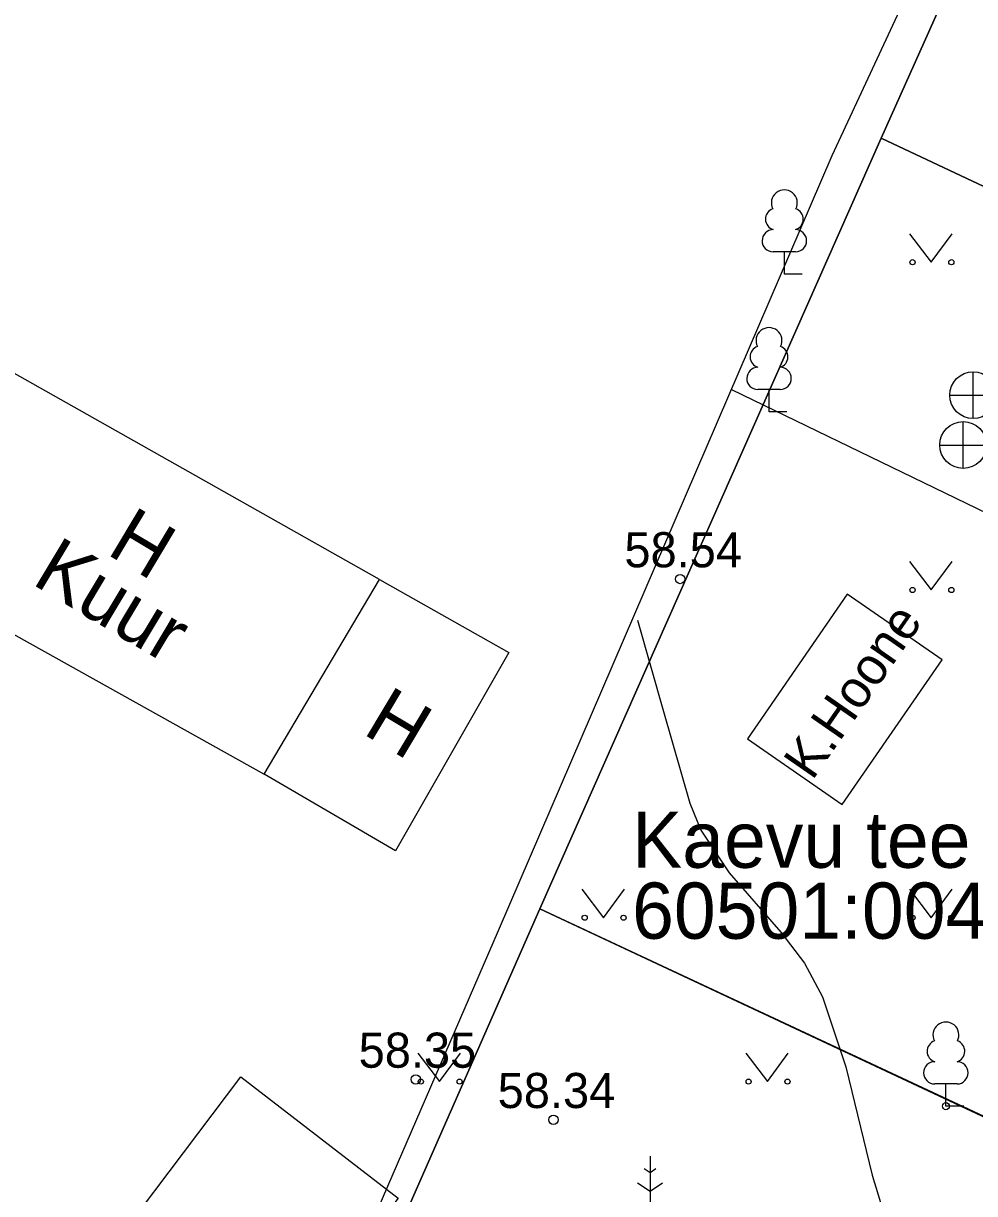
# Model space of a CAD drawing. Extents: x 634950 to 635515, y 6467879 to 6468335.
# Drawn here: x 635044.56 to 635064.87, y 6468160.09 to 6468185.08 of the extents above; entities that cross this region are included whole.
import ezdxf

# ---------------------------------------------------------------- set-up
doc = ezdxf.new("R2010")
doc.units = 0
for name, color, linetype in [('AED', 7, 'Continuous'), ('Default', 7, 'Continuous'), ('HALJASTUS', 7, 'Continuous'), ('HOONE', 7, 'Continuous'), ('HORISONTAAL-EH2000', 7, 'Continuous'), ('KKAEV', 7, 'Continuous'), ('KORGUS-EH2000', 7, 'Continuous'), ('MOOTMPUNKT', 7, 'Continuous'), ('MOOTPIIR', 7, 'Continuous'), ('PIIR', 7, 'Continuous'), ('PUU', 7, 'Continuous')]:
    doc.layers.add(name, color=color, linetype=linetype)

# ---------------------------------------------------------------- blocks, each defined once
blk = doc.blocks.new('KAKAEV')
at = {"layer": 'Default'}
for p, q in [((0, -100), (0, 100)), ((-100, 0), (100, 0))]:
    blk.add_line(p, q, dxfattribs=at)
blk.add_circle((0, 0), 100, dxfattribs=at)

msp = doc.modelspace()

# ---------------------------------------------------------------- linework, layer by layer
at = {"layer": 'AED'}
msp.add_lwpolyline([(635059.674, 6468177.264), (635074.471, 6468170.095)], dxfattribs=at)
at = {"layer": 'HALJASTUS'}
for p, q in [((635063.479, 6468180.589), (635063.942, 6468179.982)), ((635063.942, 6468179.982), (635064.388, 6468180.589)), ((635063.479, 6468173.589), (635063.942, 6468172.982)), ((635063.942, 6468172.982), (635064.388, 6468173.589)), ((635056.479, 6468166.589), (635056.942, 6468165.982)), ((635056.942, 6468165.982), (635057.388, 6468166.589)), ((635063.479, 6468166.589), (635063.942, 6468165.982)), ((635063.942, 6468165.982), (635064.388, 6468166.589)), ((635052.979, 6468163.089), (635053.442, 6468162.482)), ((635053.442, 6468162.482), (635053.888, 6468163.089)), ((635059.979, 6468163.089), (635060.442, 6468162.482)), ((635060.442, 6468162.482), (635060.888, 6468163.089))]:
    msp.add_line(p, q, dxfattribs=at)
for centre in [(635063.541, 6468179.982), (635064.37, 6468179.982), (635063.541, 6468172.982), (635064.37, 6468172.982), (635056.541, 6468165.982), (635057.37, 6468165.982), (635063.541, 6468165.982), (635064.37, 6468165.982), (635053.041, 6468162.482), (635053.87, 6468162.482), (635060.041, 6468162.482), (635060.87, 6468162.482)]:
    msp.add_circle(centre, 0.055, dxfattribs=at)
at = {"layer": 'HOONE'}
for points in [[(635052.16, 6468173.204), (635042.426, 6468178.693), (635039.936, 6468174.495), (635049.696, 6468169.05), (635052.16, 6468173.204)], [(635052.16, 6468173.204), (635054.918, 6468171.649), (635052.501, 6468167.411), (635049.696, 6468169.05), (635052.16, 6468173.204)], [(635062.147, 6468172.889), (635060.014, 6468169.802), (635062.039, 6468168.403), (635064.172, 6468171.489), (635062.147, 6468172.889)], [(635048.852, 6468155.109), (635045.504, 6468157.687), (635049.195, 6468162.583), (635052.555, 6468159.995), (635048.852, 6468155.109)]]:
    msp.add_lwpolyline(points, dxfattribs=at)
at = {"layer": 'HORISONTAAL-EH2000'}
msp.add_lwpolyline([(635057.666, 6468172.339), (635058.227, 6468170.383), (635058.789, 6468168.427), (635059.018, 6468167.851), (635059.623, 6468166.942), (635060.729, 6468165.67), (635061.234, 6468165.009), (635061.621, 6468164.29), (635062.115, 6468162.796), (635062.68, 6468160.485), (635063.373, 6468158.219), (635064.999, 6468154.497), (635066.8, 6468150.833), (635068.424, 6468148.049)], dxfattribs=at)
at = {"layer": 'KORGUS-EH2000'}
for centre in [(635058.578, 6468173.216), (635052.933, 6468162.528), (635055.872, 6468161.667)]:
    msp.add_circle(centre, 0.1, dxfattribs=at)
at = {"layer": 'MOOTMPUNKT'}
msp.add_circle((635064.254, 6468161.957), 0.075, dxfattribs=at)
at = {"layer": 'MOOTPIIR'}
msp.add_lwpolyline([(635063.831, 6468108.654), (635044.777, 6468117.661), (635055.174, 6468135.223), (635053.551, 6468140.95), (635046.879, 6468147.636), (635054.702, 6468165.706), (635061.824, 6468182.262), (635074.355, 6468209.19), (635065.143, 6468211.771), (635068.227, 6468219.767), (635088.933, 6468269.11)], dxfattribs=at)
at = {"layer": 'PIIR'}
for points in [[(635023.81, 6468237.14), (635069.27, 6468219), (635084.02, 6468255.72), (635144.64, 6468233.59), (635162.37, 6468282.69), (635181.12, 6468334.61), (635187.35, 6468332.17), (635162.23, 6468262.58), (635168.74, 6468249.4), (635132.21, 6468132.65), (635081.62, 6468154), (635090.52, 6468169.62), (635062.87, 6468182.63), (635074.96, 6468209.63), (635019.93, 6468225.4)], [(635003.89, 6468170.07), (635017.37, 6468198.73), (635015.55, 6468212.67), (635015.03, 6468219.47), (635016.31, 6468226.44), (635018.18, 6468225.9), (635019.93, 6468225.4), (635074.96, 6468209.63), (635062.87, 6468182.63), (635055.58, 6468166.17), (635047.43, 6468147.65), (635053.77, 6468141.23), (635055.76, 6468134.83), (635051.84, 6468128.24), (634997.04, 6468155.43)], [(635062.87, 6468182.63), (635090.52, 6468169.62), (635081.62, 6468154), (635071.39, 6468158.78), (635055.58, 6468166.17)], [(635051.84, 6468128.24), (635055.76, 6468134.83), (635053.77, 6468141.23), (635047.43, 6468147.65), (635055.58, 6468166.17), (635071.38, 6468158.77), (635059.93, 6468123.95)]]:
    msp.add_lwpolyline(points, close=True, dxfattribs=at)
at = {"layer": 'PUU'}
for p, q in [((635061.044, 6468180.204), (635060.564, 6468180.204)), ((635060.804, 6468179.729), (635060.804, 6468180.204)), ((635061.184, 6468179.729), (635060.804, 6468179.729)), ((635060.717, 6468177.263), (635060.237, 6468177.263)), ((635060.477, 6468176.788), (635060.477, 6468177.263)), ((635060.857, 6468176.788), (635060.477, 6468176.788)), ((635064.494, 6468162.432), (635064.014, 6468162.432)), ((635064.254, 6468161.957), (635064.254, 6468162.432)), ((635064.634, 6468161.957), (635064.254, 6468161.957)), ((635057.937, 6468160.886), (635057.937, 6468159.386)), ((635057.937, 6468160.536), (635057.813, 6468160.619)), ((635058.061, 6468160.619), (635057.937, 6468160.536)), ((635057.937, 6468160.136), (635057.67, 6468160.314)), ((635058.204, 6468160.314), (635057.937, 6468160.136))]:
    msp.add_line(p, q, dxfattribs=at)
for centre, radius, start, end in [((635060.804, 6468181.249), 0.277, 332.5799, 207.4201), ((635060.634, 6468180.902), 0.233, 109.0217, 253.1415), ((635060.974, 6468180.902), 0.233, 286.8508, 70.9859), ((635060.567, 6468180.441), 0.238, 90.0016, 269.3953), ((635061.041, 6468180.441), 0.238, 270.6047, 89.9984), ((635060.477, 6468178.308), 0.277, 332.5799, 207.4201), ((635060.307, 6468177.961), 0.233, 109.0217, 253.1415), ((635060.647, 6468177.961), 0.233, 286.8508, 70.9859), ((635060.24, 6468177.5), 0.238, 90.0016, 269.3953), ((635060.714, 6468177.5), 0.238, 270.6047, 89.9984), ((635064.254, 6468163.477), 0.277, 332.5799, 207.4201), ((635064.084, 6468163.13), 0.233, 109.0217, 253.1415), ((635064.424, 6468163.13), 0.233, 286.8508, 70.9859), ((635064.017, 6468162.669), 0.238, 90.0016, 269.3953), ((635064.491, 6468162.669), 0.238, 270.6047, 89.9984)]:
    msp.add_arc(centre, radius, start, end, dxfattribs=at)

# ---------------------------------------------------------------- block references
at = {"layer": 'KKAEV', "xscale": 0.005, "yscale": 0.005}
for p in [(635064.835, 6468177.142), (635064.622, 6468176.078)]:
    msp.add_blockref('KAKAEV', p, dxfattribs=at)

# ---------------------------------------------------------------- texts
at = {"layer": 'HOONE'}
for s, height, rotation, p in [('H', 1.2, 329.104, (635046.304, 6468173.764)), ('Kuur', 1.2, 329.104, (635044.707, 6468173.125)), ('K.Hoone', 0.7998, 55.2124, (635061.401, 6468168.896)), ('H', 1.2, 329.104, (635051.774, 6468169.926))]:
    msp.add_text(s, height=height, rotation=rotation, dxfattribs=at).set_placement(p)
at = {"layer": 'KORGUS-EH2000'}
for s, p in [('58.54', (635057.389, 6468173.466)), ('58.35', (635051.714, 6468162.778)), ('58.34', (635054.683, 6468161.917))]:
    msp.add_text(s, height=0.75, dxfattribs=at).set_placement(p)
at = {"layer": 'PIIR'}
for s, p in [('Kaevu tee 4', (635057.553, 6468167.048)), ('60501:004:0043', (635057.553, 6468165.533))]:
    msp.add_text(s, height=1.2, dxfattribs=at).set_placement(p)

doc.saveas('drawing.dxf')
